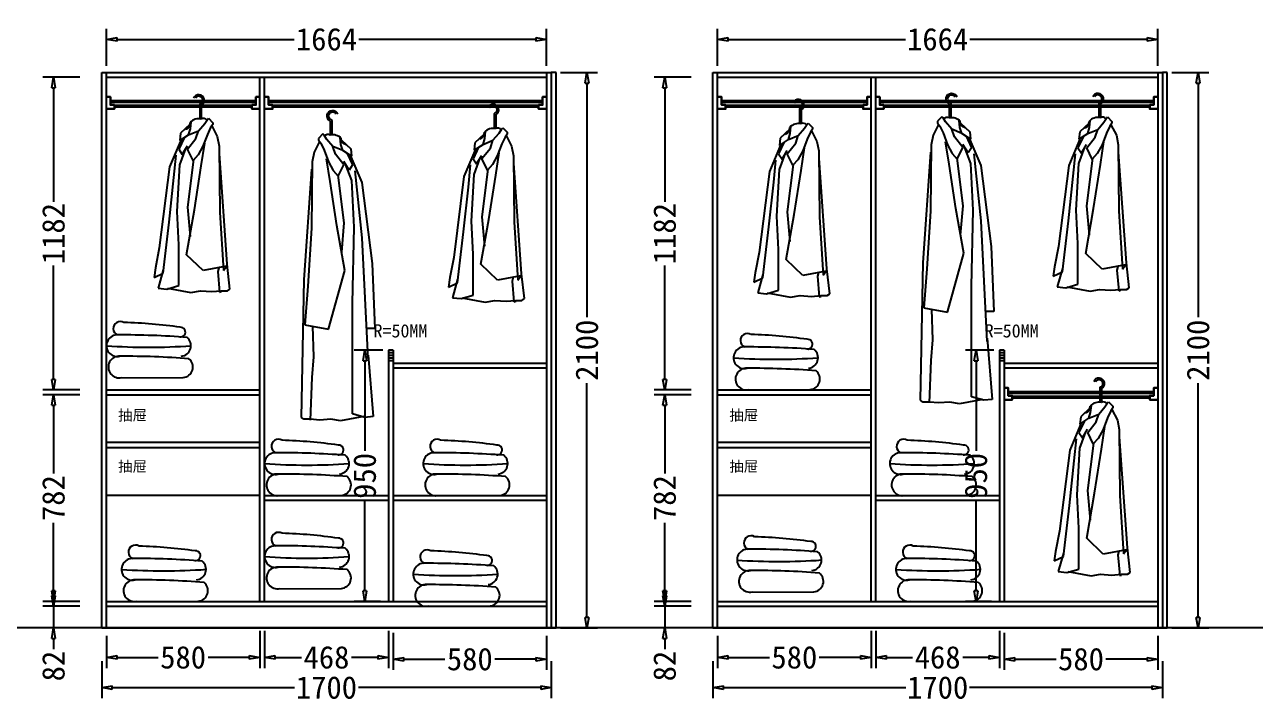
# Model space of a CAD drawing. Header units: millimetres. Extents: x 304407 to 361076, y -1262425 to -1203358.
# Drawn here: x 313768 to 318422, y -1212568 to -1210005 of the extents above; entities that cross this region are included whole.
import ezdxf

# ---------------------------------------------------------------- set-up
doc = ezdxf.new("R2010")
doc.units = ezdxf.units.MM
doc.header["$LTSCALE"] = 20
doc.layers.get('Defpoints').update_dxf_attribs({"color": 250})
for name, color, linetype in [('8', 8, 'Continuous'), ('LAYER10', 11, 'Continuous'), ('LAYER8', 11, 'Continuous'), ('图层3', 4, 'Continuous'), ('墙体', 40, 'Continuous')]:
    doc.layers.add(name, color=color, linetype=linetype)
doc.styles.get("Standard").update_dxf_attribs({"font": 'SimSun.ttf', "height": 85})
doc.styles.add('text', font='SimSun.ttf', dxfattribs={"height": 85})
doc.dimstyles.new('周文晶', dxfattribs={"dimtxt": 70, "dimasz": 40, "dimexe": 40, "dimexo": 30, "dimgap": 10, "dimtad": 0, "dimdec": 0, "dimtxsty": 'Standard', "dimblk": 'CLOSEDBLANK', "dimcen": 200, "dimclrd": 256, "dimclre": 256, "dimadec": 0, "dimazin": 0, "dimtfac": 1, "dimtdec": 0, "dimtmove": 0, "dimatfit": 3, "dimldrblk": 'CLOSEDBLANK', "dimfxl": 100, "dimfxlon": 1, "dimarcsym": 0})

# ---------------------------------------------------------------- blocks, each defined once
blk = doc.blocks.new('_ClosedBlank')
at = {"color": 0, "linetype": 'ByBlock', "lineweight": -2}
for p, q in [((-1, 0.17), (0, 0)), ((-1, 0.17), (-1, -0.17)), ((0, 0), (-1, -0.17))]:
    blk.add_line(p, q, dxfattribs=at)
blk = doc.blocks.new('*D212')
at = {"lineweight": -2, "transparency": 16777216}
for p, q in [((316968.9, -1212298), (316968.9, -1212438)), ((316388.9, -1212316.5), (316388.9, -1212438)), ((316428.9, -1212398), (316584.9, -1212398)), ((316928.9, -1212398), (316773, -1212398))]:
    blk.add_line(p, q, dxfattribs=at)
at = {"layer": 'Defpoints', "color": 0, "transparency": 16777216}
for p in [(316968.9, -1212186.5), (316388.9, -1212286.5), (316968.9, -1212398)]:
    blk.add_point(p, dxfattribs=at)
at = {"lineweight": -2, "transparency": 16777216, "xscale": 40, "yscale": 40, "zscale": 40, "rotation": 180}
blk.add_blockref('_ClosedBlank', (316388.9, -1212398), dxfattribs=at)
at = {"lineweight": -2, "transparency": 16777216, "xscale": 40, "yscale": 40, "zscale": 40}
blk.add_blockref('_ClosedBlank', (316968.9, -1212398), dxfattribs=at)
at = {"color": 0, "transparency": 16777216, "insert": (316678.9, -1212398), "char_height": 85, "attachment_point": 5}
blk.add_mtext('580', dxfattribs=at)
blk = doc.blocks.new('*D213')
at = {"lineweight": -2, "transparency": 16777216}
for p, q in [((316986.9, -1212298), (316986.9, -1212438)), ((317454.9, -1212298), (317454.9, -1212438)), ((317026.9, -1212398), (317125.9, -1212398)), ((317414.9, -1212398), (317315.9, -1212398))]:
    blk.add_line(p, q, dxfattribs=at)
at = {"layer": 'Defpoints', "color": 0, "transparency": 16777216}
for p in [(316986.9, -1210204.5), (317454.9, -1212186.5), (317454.9, -1212398)]:
    blk.add_point(p, dxfattribs=at)
at = {"lineweight": -2, "transparency": 16777216, "xscale": 40, "yscale": 40, "zscale": 40, "rotation": 180}
blk.add_blockref('_ClosedBlank', (316986.9, -1212398), dxfattribs=at)
at = {"lineweight": -2, "transparency": 16777216, "xscale": 40, "yscale": 40, "zscale": 40}
blk.add_blockref('_ClosedBlank', (317454.9, -1212398), dxfattribs=at)
at = {"color": 0, "transparency": 16777216, "insert": (317220.9, -1212398), "char_height": 85, "attachment_point": 5}
blk.add_mtext('468', dxfattribs=at)
blk = doc.blocks.new('*D214')
at = {"lineweight": -2, "transparency": 16777216}
for p, q in [((316388.9, -1210161.1), (316388.9, -1210021.1)), ((318052.9, -1210161.1), (318052.9, -1210021.1)), ((316428.9, -1210061.1), (317099, -1210061.1)), ((318012.9, -1210061.1), (317342.9, -1210061.1))]:
    blk.add_line(p, q, dxfattribs=at)
at = {"layer": 'Defpoints', "color": 0, "transparency": 16777216}
for p in [(318052.9, -1210061.1), (316388.9, -1210204.5), (318052.9, -1210204.5)]:
    blk.add_point(p, dxfattribs=at)
at = {"lineweight": -2, "transparency": 16777216, "xscale": 40, "yscale": 40, "zscale": 40, "rotation": 180}
blk.add_blockref('_ClosedBlank', (316388.9, -1210061.1), dxfattribs=at)
at = {"lineweight": -2, "transparency": 16777216, "xscale": 40, "yscale": 40, "zscale": 40}
blk.add_blockref('_ClosedBlank', (318052.9, -1210061.1), dxfattribs=at)
at = {"color": 0, "transparency": 16777216, "insert": (317220.9, -1210061.1), "char_height": 85, "attachment_point": 5}
blk.add_mtext('1664', dxfattribs=at)
blk = doc.blocks.new('*D215')
at = {"lineweight": -2, "transparency": 16777216}
for p, q in [((316370.9, -1212412.1), (316370.9, -1212552.1)), ((318070.9, -1212412.1), (318070.9, -1212552.1)), ((316410.9, -1212512.1), (317100, -1212512.1)), ((318030.9, -1212512.1), (317341.9, -1212512.1))]:
    blk.add_line(p, q, dxfattribs=at)
at = {"layer": 'Defpoints', "color": 0, "transparency": 16777216}
for p in [(316370.9, -1212286.5), (318070.9, -1212286.5), (318070.9, -1212512.1)]:
    blk.add_point(p, dxfattribs=at)
at = {"lineweight": -2, "transparency": 16777216, "xscale": 40, "yscale": 40, "zscale": 40, "rotation": 180}
blk.add_blockref('_ClosedBlank', (316370.9, -1212512.1), dxfattribs=at)
at = {"lineweight": -2, "transparency": 16777216, "xscale": 40, "yscale": 40, "zscale": 40}
blk.add_blockref('_ClosedBlank', (318070.9, -1212512.1), dxfattribs=at)
at = {"color": 0, "transparency": 16777216, "insert": (317220.9, -1212512.1), "char_height": 85, "attachment_point": 5}
blk.add_mtext('1700', dxfattribs=at)
blk = doc.blocks.new('*D216')
at = {"lineweight": -2, "transparency": 16777216}
for p, q in [((316188.7, -1212164.5), (316188.7, -1212124.5)), ((316288.7, -1212204.5), (316148.7, -1212204.5)), ((316188.7, -1212204.5), (316188.7, -1212286.5)), ((316288.7, -1212286.5), (316148.7, -1212286.5)), ((316188.7, -1212326.5), (316188.7, -1212366.5))]:
    blk.add_line(p, q, dxfattribs=at)
at = {"layer": 'Defpoints', "color": 0, "transparency": 16777216}
for p in [(316188.7, -1212204.5), (316388.9, -1212204.5), (316370.9, -1212286.5)]:
    blk.add_point(p, dxfattribs=at)
at = {"lineweight": -2, "transparency": 16777216, "xscale": 40, "yscale": 40, "zscale": 40}
for p, rotation in [((316188.7, -1212204.5), 270), ((316188.7, -1212286.5), 90)]:
    blk.add_blockref('_ClosedBlank', p, dxfattribs=dict(at, rotation=rotation))
at = {"color": 0, "transparency": 16777216, "insert": (316188.7, -1212430.5), "char_height": 85, "attachment_point": 5, "rotation": 90}
blk.add_mtext('82', dxfattribs=at)
blk = doc.blocks.new('*D217')
at = {"lineweight": -2, "transparency": 16777216}
for p, q in [((316288.7, -1211404.5), (316148.7, -1211404.5)), ((316188.7, -1211444.5), (316188.7, -1211702.4)), ((316188.7, -1212146.5), (316188.7, -1211888.6)), ((316288.7, -1212186.5), (316148.7, -1212186.5))]:
    blk.add_line(p, q, dxfattribs=at)
at = {"layer": 'Defpoints', "color": 0, "transparency": 16777216}
for p in [(316188.7, -1211404.5), (316388.9, -1211404.5), (316388.9, -1212186.5)]:
    blk.add_point(p, dxfattribs=at)
at = {"lineweight": -2, "transparency": 16777216, "xscale": 40, "yscale": 40, "zscale": 40}
for p, rotation in [((316188.7, -1211404.5), 90), ((316188.7, -1212186.5), 270)]:
    blk.add_blockref('_ClosedBlank', p, dxfattribs=dict(at, rotation=rotation))
at = {"color": 0, "transparency": 16777216, "insert": (316188.7, -1211795.5), "char_height": 85, "attachment_point": 5, "rotation": 90}
blk.add_mtext('782', dxfattribs=at)
blk = doc.blocks.new('*D218')
at = {"lineweight": -2, "transparency": 16777216}
for p, q in [((316288.7, -1210204.5), (316148.7, -1210204.5)), ((316188.7, -1210244.5), (316188.7, -1210675.2)), ((316188.7, -1211346.5), (316188.7, -1210915.7)), ((316288.7, -1211386.5), (316148.7, -1211386.5))]:
    blk.add_line(p, q, dxfattribs=at)
at = {"layer": 'Defpoints', "color": 0, "transparency": 16777216}
for p in [(316188.7, -1210204.5), (316388.9, -1210204.5), (316388.9, -1211386.5)]:
    blk.add_point(p, dxfattribs=at)
at = {"lineweight": -2, "transparency": 16777216, "xscale": 40, "yscale": 40, "zscale": 40}
for p, rotation in [((316188.7, -1210204.5), 90), ((316188.7, -1211386.5), 270)]:
    blk.add_blockref('_ClosedBlank', p, dxfattribs=dict(at, rotation=rotation))
at = {"color": 0, "transparency": 16777216, "insert": (316188.7, -1210795.5), "char_height": 85, "attachment_point": 5, "rotation": 90}
blk.add_mtext('1182', dxfattribs=at)
blk = doc.blocks.new('*D219')
at = {"lineweight": -2, "transparency": 16777216}
for p, q in [((318105.8, -1210186.5), (318245.8, -1210186.5)), ((318205.8, -1210226.5), (318205.8, -1211111.7)), ((318205.8, -1212246.5), (318205.8, -1211361.2)), ((318105.8, -1212286.5), (318245.8, -1212286.5))]:
    blk.add_line(p, q, dxfattribs=at)
at = {"layer": 'Defpoints', "color": 0, "transparency": 16777216}
for p in [(318070.9, -1210186.5), (318205.8, -1210186.5), (318070.9, -1212286.5)]:
    blk.add_point(p, dxfattribs=at)
at = {"lineweight": -2, "transparency": 16777216, "xscale": 40, "yscale": 40, "zscale": 40}
for p, rotation in [((318205.8, -1210186.5), 90), ((318205.8, -1212286.5), 270)]:
    blk.add_blockref('_ClosedBlank', p, dxfattribs=dict(at, rotation=rotation))
at = {"color": 0, "transparency": 16777216, "insert": (318205.8, -1211236.5), "char_height": 85, "attachment_point": 5, "rotation": 90}
blk.add_mtext('2100', dxfattribs=at)
blk = doc.blocks.new('*D220')
at = {"lineweight": -2, "transparency": 16777216}
for p, q in [((317433.9, -1211236.5), (317325.9, -1211236.5)), ((317365.9, -1211276.5), (317365.9, -1211616.5)), ((317365.9, -1212146.5), (317365.9, -1211806.5)), ((317424.9, -1212186.5), (317325.9, -1212186.5))]:
    blk.add_line(p, q, dxfattribs=at)
at = {"layer": 'Defpoints', "color": 0, "transparency": 16777216}
for p in [(317463.9, -1211236.5), (317365.9, -1212186.5), (317454.9, -1212186.5)]:
    blk.add_point(p, dxfattribs=at)
at = {"lineweight": -2, "transparency": 16777216, "xscale": 40, "yscale": 40, "zscale": 40}
for p, rotation in [((317365.9, -1211236.5), 90), ((317365.9, -1212186.5), 270)]:
    blk.add_blockref('_ClosedBlank', p, dxfattribs=dict(at, rotation=rotation))
at = {"color": 0, "transparency": 16777216, "insert": (317365.9, -1211711.5), "char_height": 85, "attachment_point": 5, "rotation": 90}
blk.add_mtext('950', dxfattribs=at)
blk = doc.blocks.new('*D221')
at = {"lineweight": -2, "transparency": 16777216}
for p, q in [((317472.9, -1212304.7), (317472.9, -1212444.7)), ((318052.9, -1212316.5), (318052.9, -1212444.7)), ((317512.9, -1212404.7), (317668.9, -1212404.7)), ((318012.9, -1212404.7), (317857, -1212404.7))]:
    blk.add_line(p, q, dxfattribs=at)
at = {"layer": 'Defpoints', "color": 0, "transparency": 16777216}
for p in [(317472.9, -1212186.5), (318052.9, -1212286.5), (318052.9, -1212404.7)]:
    blk.add_point(p, dxfattribs=at)
at = {"lineweight": -2, "transparency": 16777216, "xscale": 40, "yscale": 40, "zscale": 40, "rotation": 180}
blk.add_blockref('_ClosedBlank', (317472.9, -1212404.7), dxfattribs=at)
at = {"lineweight": -2, "transparency": 16777216, "xscale": 40, "yscale": 40, "zscale": 40}
blk.add_blockref('_ClosedBlank', (318052.9, -1212404.7), dxfattribs=at)
at = {"color": 0, "transparency": 16777216, "insert": (317762.9, -1212404.7), "char_height": 85, "attachment_point": 5}
blk.add_mtext('580', dxfattribs=at)
blk = doc.blocks.new('*D243')
at = {"lineweight": -2, "transparency": 16777216}
for p, q in [((314657.7, -1212298), (314657.7, -1212438)), ((314077.7, -1212316.5), (314077.7, -1212438)), ((314117.7, -1212398), (314273.7, -1212398)), ((314617.7, -1212398), (314461.8, -1212398))]:
    blk.add_line(p, q, dxfattribs=at)
at = {"layer": 'Defpoints', "color": 0, "transparency": 16777216}
for p in [(314657.7, -1212186.5), (314077.7, -1212286.5), (314657.7, -1212398)]:
    blk.add_point(p, dxfattribs=at)
at = {"lineweight": -2, "transparency": 16777216, "xscale": 40, "yscale": 40, "zscale": 40, "rotation": 180}
blk.add_blockref('_ClosedBlank', (314077.7, -1212398), dxfattribs=at)
at = {"lineweight": -2, "transparency": 16777216, "xscale": 40, "yscale": 40, "zscale": 40}
blk.add_blockref('_ClosedBlank', (314657.7, -1212398), dxfattribs=at)
at = {"color": 0, "transparency": 16777216, "insert": (314367.7, -1212398), "char_height": 85, "attachment_point": 5}
blk.add_mtext('580', dxfattribs=at)
blk = doc.blocks.new('*D244')
at = {"lineweight": -2, "transparency": 16777216}
for p, q in [((314675.7, -1212298), (314675.7, -1212438)), ((315143.7, -1212298), (315143.7, -1212438)), ((314715.7, -1212398), (314814.7, -1212398)), ((315103.7, -1212398), (315004.7, -1212398))]:
    blk.add_line(p, q, dxfattribs=at)
at = {"layer": 'Defpoints', "color": 0, "transparency": 16777216}
for p in [(314675.7, -1210204.5), (315143.7, -1212186.5), (315143.7, -1212398)]:
    blk.add_point(p, dxfattribs=at)
at = {"lineweight": -2, "transparency": 16777216, "xscale": 40, "yscale": 40, "zscale": 40, "rotation": 180}
blk.add_blockref('_ClosedBlank', (314675.7, -1212398), dxfattribs=at)
at = {"lineweight": -2, "transparency": 16777216, "xscale": 40, "yscale": 40, "zscale": 40}
blk.add_blockref('_ClosedBlank', (315143.7, -1212398), dxfattribs=at)
at = {"color": 0, "transparency": 16777216, "insert": (314909.7, -1212398), "char_height": 85, "attachment_point": 5}
blk.add_mtext('468', dxfattribs=at)
blk = doc.blocks.new('*D245')
at = {"lineweight": -2, "transparency": 16777216}
for p, q in [((314077.7, -1210161.1), (314077.7, -1210021.1)), ((315741.7, -1210161.1), (315741.7, -1210021.1)), ((314117.7, -1210061.1), (314787.8, -1210061.1)), ((315701.7, -1210061.1), (315031.6, -1210061.1))]:
    blk.add_line(p, q, dxfattribs=at)
at = {"layer": 'Defpoints', "color": 0, "transparency": 16777216}
for p in [(315741.7, -1210061.1), (314077.7, -1210204.5), (315741.7, -1210204.5)]:
    blk.add_point(p, dxfattribs=at)
at = {"lineweight": -2, "transparency": 16777216, "xscale": 40, "yscale": 40, "zscale": 40, "rotation": 180}
blk.add_blockref('_ClosedBlank', (314077.7, -1210061.1), dxfattribs=at)
at = {"lineweight": -2, "transparency": 16777216, "xscale": 40, "yscale": 40, "zscale": 40}
blk.add_blockref('_ClosedBlank', (315741.7, -1210061.1), dxfattribs=at)
at = {"color": 0, "transparency": 16777216, "insert": (314909.7, -1210061.1), "char_height": 85, "attachment_point": 5}
blk.add_mtext('1664', dxfattribs=at)
blk = doc.blocks.new('*D246')
at = {"lineweight": -2, "transparency": 16777216}
for p, q in [((314059.7, -1212412.1), (314059.7, -1212552.1)), ((315759.7, -1212412.1), (315759.7, -1212552.1)), ((314099.7, -1212512.1), (314788.7, -1212512.1)), ((315719.7, -1212512.1), (315030.7, -1212512.1))]:
    blk.add_line(p, q, dxfattribs=at)
at = {"layer": 'Defpoints', "color": 0, "transparency": 16777216}
for p in [(314059.7, -1212286.5), (315759.7, -1212286.5), (315759.7, -1212512.1)]:
    blk.add_point(p, dxfattribs=at)
at = {"lineweight": -2, "transparency": 16777216, "xscale": 40, "yscale": 40, "zscale": 40, "rotation": 180}
blk.add_blockref('_ClosedBlank', (314059.7, -1212512.1), dxfattribs=at)
at = {"lineweight": -2, "transparency": 16777216, "xscale": 40, "yscale": 40, "zscale": 40}
blk.add_blockref('_ClosedBlank', (315759.7, -1212512.1), dxfattribs=at)
at = {"color": 0, "transparency": 16777216, "insert": (314909.7, -1212512.1), "char_height": 85, "attachment_point": 5}
blk.add_mtext('1700', dxfattribs=at)
blk = doc.blocks.new('*D247')
at = {"lineweight": -2, "transparency": 16777216}
for p, q in [((313877.5, -1212164.5), (313877.5, -1212124.5)), ((313977.5, -1212204.5), (313837.5, -1212204.5)), ((313877.5, -1212204.5), (313877.5, -1212286.5)), ((313977.5, -1212286.5), (313837.5, -1212286.5)), ((313877.5, -1212326.5), (313877.5, -1212366.5))]:
    blk.add_line(p, q, dxfattribs=at)
at = {"layer": 'Defpoints', "color": 0, "transparency": 16777216}
for p in [(313877.5, -1212204.5), (314077.7, -1212204.5), (314059.7, -1212286.5)]:
    blk.add_point(p, dxfattribs=at)
at = {"lineweight": -2, "transparency": 16777216, "xscale": 40, "yscale": 40, "zscale": 40}
for p, rotation in [((313877.5, -1212204.5), 270), ((313877.5, -1212286.5), 90)]:
    blk.add_blockref('_ClosedBlank', p, dxfattribs=dict(at, rotation=rotation))
at = {"color": 0, "transparency": 16777216, "insert": (313877.5, -1212430.5), "char_height": 85, "attachment_point": 5, "rotation": 90}
blk.add_mtext('82', dxfattribs=at)
blk = doc.blocks.new('*D248')
at = {"lineweight": -2, "transparency": 16777216}
for p, q in [((313977.5, -1211404.5), (313837.5, -1211404.5)), ((313877.5, -1211444.5), (313877.5, -1211702.4)), ((313877.5, -1212146.5), (313877.5, -1211888.6)), ((313977.5, -1212186.5), (313837.5, -1212186.5))]:
    blk.add_line(p, q, dxfattribs=at)
at = {"layer": 'Defpoints', "color": 0, "transparency": 16777216}
for p in [(313877.5, -1211404.5), (314077.7, -1211404.5), (314077.7, -1212186.5)]:
    blk.add_point(p, dxfattribs=at)
at = {"lineweight": -2, "transparency": 16777216, "xscale": 40, "yscale": 40, "zscale": 40}
for p, rotation in [((313877.5, -1211404.5), 90), ((313877.5, -1212186.5), 270)]:
    blk.add_blockref('_ClosedBlank', p, dxfattribs=dict(at, rotation=rotation))
at = {"color": 0, "transparency": 16777216, "insert": (313877.5, -1211795.5), "char_height": 85, "attachment_point": 5, "rotation": 90}
blk.add_mtext('782', dxfattribs=at)
blk = doc.blocks.new('*D249')
at = {"lineweight": -2, "transparency": 16777216}
for p, q in [((313977.5, -1210204.5), (313837.5, -1210204.5)), ((313877.5, -1210244.5), (313877.5, -1210675.2)), ((313877.5, -1211346.5), (313877.5, -1210915.7)), ((313977.5, -1211386.5), (313837.5, -1211386.5))]:
    blk.add_line(p, q, dxfattribs=at)
at = {"layer": 'Defpoints', "color": 0, "transparency": 16777216}
for p in [(313877.5, -1210204.5), (314077.7, -1210204.5), (314077.7, -1211386.5)]:
    blk.add_point(p, dxfattribs=at)
at = {"lineweight": -2, "transparency": 16777216, "xscale": 40, "yscale": 40, "zscale": 40}
for p, rotation in [((313877.5, -1210204.5), 90), ((313877.5, -1211386.5), 270)]:
    blk.add_blockref('_ClosedBlank', p, dxfattribs=dict(at, rotation=rotation))
at = {"color": 0, "transparency": 16777216, "insert": (313877.5, -1210795.5), "char_height": 85, "attachment_point": 5, "rotation": 90}
blk.add_mtext('1182', dxfattribs=at)
blk = doc.blocks.new('*D250')
at = {"lineweight": -2, "transparency": 16777216}
for p, q in [((315794.6, -1210186.5), (315934.6, -1210186.5)), ((315894.6, -1210226.5), (315894.6, -1211111.7)), ((315894.6, -1212246.5), (315894.6, -1211361.2)), ((315794.6, -1212286.5), (315934.6, -1212286.5))]:
    blk.add_line(p, q, dxfattribs=at)
at = {"layer": 'Defpoints', "color": 0, "transparency": 16777216}
for p in [(315759.7, -1210186.5), (315894.6, -1210186.5), (315759.7, -1212286.5)]:
    blk.add_point(p, dxfattribs=at)
at = {"lineweight": -2, "transparency": 16777216, "xscale": 40, "yscale": 40, "zscale": 40}
for p, rotation in [((315894.6, -1210186.5), 90), ((315894.6, -1212286.5), 270)]:
    blk.add_blockref('_ClosedBlank', p, dxfattribs=dict(at, rotation=rotation))
at = {"color": 0, "transparency": 16777216, "insert": (315894.6, -1211236.5), "char_height": 85, "attachment_point": 5, "rotation": 90}
blk.add_mtext('2100', dxfattribs=at)
blk = doc.blocks.new('*D251')
at = {"lineweight": -2, "transparency": 16777216}
for p, q in [((315122.7, -1211236.5), (315014.7, -1211236.5)), ((315054.7, -1211276.5), (315054.7, -1211616.5)), ((315054.7, -1212146.5), (315054.7, -1211806.5)), ((315113.7, -1212186.5), (315014.7, -1212186.5))]:
    blk.add_line(p, q, dxfattribs=at)
at = {"layer": 'Defpoints', "color": 0, "transparency": 16777216}
for p in [(315152.7, -1211236.5), (315054.7, -1212186.5), (315143.7, -1212186.5)]:
    blk.add_point(p, dxfattribs=at)
at = {"lineweight": -2, "transparency": 16777216, "xscale": 40, "yscale": 40, "zscale": 40}
for p, rotation in [((315054.7, -1211236.5), 90), ((315054.7, -1212186.5), 270)]:
    blk.add_blockref('_ClosedBlank', p, dxfattribs=dict(at, rotation=rotation))
at = {"color": 0, "transparency": 16777216, "insert": (315054.7, -1211711.5), "char_height": 85, "attachment_point": 5, "rotation": 90}
blk.add_mtext('950', dxfattribs=at)
blk = doc.blocks.new('*D252')
at = {"lineweight": -2, "transparency": 16777216}
for p, q in [((315161.7, -1212304.7), (315161.7, -1212444.7)), ((315741.7, -1212316.5), (315741.7, -1212444.7)), ((315201.7, -1212404.7), (315357.7, -1212404.7)), ((315701.7, -1212404.7), (315545.8, -1212404.7))]:
    blk.add_line(p, q, dxfattribs=at)
at = {"layer": 'Defpoints', "color": 0, "transparency": 16777216}
for p in [(315161.7, -1212186.5), (315741.7, -1212286.5), (315741.7, -1212404.7)]:
    blk.add_point(p, dxfattribs=at)
at = {"lineweight": -2, "transparency": 16777216, "xscale": 40, "yscale": 40, "zscale": 40, "rotation": 180}
blk.add_blockref('_ClosedBlank', (315161.7, -1212404.7), dxfattribs=at)
at = {"lineweight": -2, "transparency": 16777216, "xscale": 40, "yscale": 40, "zscale": 40}
blk.add_blockref('_ClosedBlank', (315741.7, -1212404.7), dxfattribs=at)
at = {"color": 0, "transparency": 16777216, "insert": (315451.7, -1212404.7), "char_height": 85, "attachment_point": 5}
blk.add_mtext('580', dxfattribs=at)
blk = doc.blocks.new('A$C1C5764E0')
at = {"layer": '8'}
for p, q in [((172.3, 708.4), (172.3, 657.4)), ((178.3, 708.4), (178.3, 657.4)), ((191.5, 639.3), (201.2, 654.6)), ((201.2, 654.6), (205.3, 658.7)), ((205.3, 658.7), (222, 642.1)), ((135.3, 635.3), (99.9, 601.9)), ((130.4, 596.4), (137.4, 618.5)), ((130.4, 596.4), (167.9, 611.6)), ((137.4, 618.5), (140.1, 644.9)), ((158.2, 582.5), (167.9, 611.6)), ((167.9, 611.6), (191.5, 639.3)), ((213.6, 624.1), (201.2, 597.8)), ((222, 635.2), (213.6, 624.1)), ((217.8, 629.6), (238.6, 589.4)), ((222, 642.1), (222, 635.2)), ((103, 580.9), (58.4, 475.1)), ((113.7, 585.2), (93.2, 541.7)), ((99.9, 601.9), (97.1, 574.2)), ((97.1, 574.2), (130.4, 596.4)), ((126.3, 542.3), (158.2, 582.5)), ((178.3, 479.5), (191.3, 564.6)), ((201.2, 597.8), (184.5, 553.4)), ((238.6, 589.4), (245.5, 553.4)), ((75, 435), (83.4, 518.8)), ((93.2, 541.7), (106.3, 522.1)), ((96.5, 482.8), (119.4, 544.9)), ((106.3, 522.1), (125.9, 554.7)), ((147.1, 499.3), (126.3, 542.3)), ((166.5, 520.1), (147.1, 499.3)), ((184.5, 553.4), (166.5, 520.1)), ((245.5, 553.4), (248.3, 302.5)), ((276.4, 106.8), (247, 525.3)), ((58.4, 475.1), (19.5, 168.8)), ((86.6, 306.3), (96.5, 482.8)), ((148.8, 502.4), (125.9, 322.6)), ((152.1, 312.8), (178.3, 479.5)), ((57, 265.8), (75, 435)), ((93.2, 180.9), (86.6, 306.3)), ((122.6, 142.8), (152.1, 312.8)), ((125.9, 322.6), (135.7, 211.4)), ((248.3, 302.5), (262.2, 83.5)), ((34.3, 73.1), (57, 265.8)), ((19.5, 168.8), (4.8, 92.7)), ((93.2, 26.2), (93.2, 180.9)), ((184.8, 82.8), (122.6, 142.8)), ((273.1, 99.1), (184.8, 82.8)), ((244.2, 93.8), (240.9, 79.6)), ((262.2, 83.5), (273.1, 99.1)), ((286.7, 13.1), (276.4, 106.8)), ((4.8, 92.7), (0, 56.7)), ((0, 56.7), (34.3, 73.1)), ((34.3, 86.2), (14.7, 16.3)), ((240.9, 79.6), (247.4, 1.1)), ((14.7, 16.3), (47.4, 13.1)), ((47.4, 13.1), (93.2, 26.2)), ((50.7, 16.3), (139, 0)), ((139, 0), (175, 6.5)), ((175, 6.5), (217.5, 3.3)), ((217.5, 3.3), (253.5, 6.5)), ((247.4, 1.1), (254, 3.3)), ((253.5, 6.5), (276.9, 6.5)), ((276.9, 6.5), (286.7, 13.1))]:
    blk.add_line(p, q, dxfattribs=at)
for centre, radius, start, end in [((168.9, 727.1), 20.9, 296.6338, 159.5285), ((168.9, 727.1), 14.9, 296.6338, 150.6175), ((175.9, 709.9), 3.91, 94.6712, 201.9626), ((168.9, 613.1), 43.9, 77.6993, 138.5966), ((186.2, 639.8), 18, 42.48, 116.3392), ((110.9, 641.2), 25.1, 286.2636, 2.0248)]:
    blk.add_arc(centre, radius, start, end, dxfattribs=at)
blk = doc.blocks.new('A$C4F477F88')
at = {"layer": 'LAYER10'}
blk.add_blockref('A$C1C5764E0', (0, 0), dxfattribs=at)
blk = doc.blocks.new('A$C5E603B19')
at = {"layer": 'LAYER8'}
blk.add_blockref('A$C4F477F88', (0, 0), dxfattribs=at)
blk = doc.blocks.new('A$C1B0A679D')
at = {"layer": '图层3'}
blk.add_blockref('A$C5E603B19', (0, 0), dxfattribs=at)
blk = doc.blocks.new('A$C52EB379C')
at = {"layer": '8'}
for p, q in [((163.3, 1134.6), (163.3, 1083.5)), ((169.3, 1134.6), (169.3, 1083.5)), ((128.4, 1044.7), (131.2, 1071)), ((182.5, 1065.5), (192.3, 1080.7)), ((192.3, 1080.7), (196.4, 1084.9)), ((196.4, 1084.9), (213.1, 1068.3)), ((91, 1028.1), (88.2, 1000.3)), ((126.4, 1061.5), (91, 1028.1)), ((121.5, 1022.5), (128.4, 1044.7)), ((121.5, 1022.5), (159, 1037.8)), ((149.3, 1008.7), (159, 1037.8)), ((159, 1037.8), (182.5, 1065.5)), ((192.3, 1023.9), (175.6, 979.5)), ((204.7, 1050.2), (192.3, 1023.9)), ((213.1, 1061.3), (204.7, 1050.2)), ((208.9, 1055.8), (229.7, 1015.6)), ((213.1, 1068.3), (213.1, 1061.3)), ((94.1, 1007.1), (49.5, 901.3)), ((104.8, 1011.4), (84.3, 967.8)), ((88.2, 1000.3), (121.5, 1022.5)), ((97.4, 948.2), (117, 980.9)), ((117.4, 968.5), (149.3, 1008.7)), ((175.6, 979.5), (157.6, 946.3)), ((169.3, 905.7), (182.4, 990.7)), ((229.7, 1015.6), (236.6, 979.5)), ((236.6, 979.5), (239.4, 728.7)), ((66.1, 861.1), (74.5, 944.9)), ((84.3, 967.8), (97.4, 948.2)), ((87.6, 909), (110.5, 971.1)), ((138.2, 925.5), (117.4, 968.5)), ((157.6, 946.3), (138.2, 925.5)), ((267.5, 533), (238.1, 951.5)), ((49.5, 901.3), (10.6, 595)), ((77.7, 732.4), (87.6, 909)), ((139.9, 928.6), (117, 748.8)), ((143.2, 738.9), (169.3, 905.7)), ((48.1, 692), (66.1, 861.1)), ((117, 748.8), (126.8, 637.6)), ((84.3, 444.7), (77.7, 732.4)), ((113.7, 568.9), (143.2, 738.9)), ((239.4, 728.7), (253.3, 509.7)), ((25.4, 235.4), (48.1, 692)), ((10.6, 595), (0, 349)), ((175.9, 346.6), (113.7, 568.9)), ((277.8, 13.1), (267.5, 533)), ((253.3, 509.7), (264.2, 362.9)), ((84.3, 26.2), (84.3, 444.7)), ((0, 349), (31, 349)), ((264.2, 362.9), (175.9, 346.6)), ((235.3, 357.6), (232, 242)), ((25.4, 248.5), (5.8, 16.3)), ((232, 242), (238.5, 163.5)), ((238.5, 163.5), (245.1, 3.3)), ((5.8, 16.3), (38.5, 13.1)), ((38.5, 13.1), (84.3, 26.2)), ((41.7, 16.3), (130.1, 0)), ((130.1, 0), (166.1, 6.5)), ((166.1, 6.5), (208.6, 3.3)), ((208.6, 3.3), (244.6, 6.5)), ((244.6, 6.5), (268, 6.5)), ((268, 6.5), (277.8, 13.1))]:
    blk.add_line(p, q, dxfattribs=at)
for centre, radius, start, end in [((160, 1153.2), 20.9, 296.6338, 159.5285), ((160, 1153.2), 14.9, 296.6338, 150.6175), ((167, 1136), 3.91, 94.6712, 201.9626), ((160, 1039.2), 43.9, 77.6993, 138.5966), ((177.3, 1066), 18, 42.48, 116.3392), ((102, 1067.4), 25.1, 286.2636, 2.0248)]:
    blk.add_arc(centre, radius, start, end, dxfattribs=at)
blk = doc.blocks.new('A$C05785CA5')
at = {"layer": 'LAYER10'}
blk.add_blockref('A$C52EB379C', (0, 0), dxfattribs=at)
blk = doc.blocks.new('A$C100967EE')
at = {"layer": 'LAYER10'}
blk.add_blockref('A$C05785CA5', (0, 0), dxfattribs=at)
blk = doc.blocks.new('A$C65D30603')
at = {"layer": 'LAYER8'}
blk.add_blockref('A$C100967EE', (0, 0), dxfattribs=at)
blk = doc.blocks.new('A$C50CE712E')
at = {"layer": '图层3'}
blk.add_blockref('A$C65D30603', (0, 0), dxfattribs=at)
blk = doc.blocks.new('A$C11F00F61')
at = {"color": 8}
blk.add_line((48.2, 0), (290.3, 1.2), dxfattribs=at)
at = {"layer": '墙体', "color": 8}
for centre, radius, start, end in [((52.6, 186.6), 26.7, 59.8021, 244.0801), ((9.8, -1698.7), 1909.1, 81.8981, 88.3112), ((280.3, 173), 18.4, 260.1551, 94.4157), ((41, 121.6), 41, 86.0834, 284.0988), ((53.8, -3125.6), 3288.1, 85.6244, 90.1755), ((279.7, 121.7), 40, 274.9406, 51.3165), ((159.2, 2329.1), 2213.2, 265.8756, 274.159), ((48.2, 41), 41, 86.0834, 284.0988), ((61, -3206.2), 3288.1, 85.6244, 90.1755), ((286.9, 41.1), 40, 274.9406, 51.3165)]:
    blk.add_arc(centre, radius, start, end, dxfattribs=at)

msp = doc.modelspace()

# ---------------------------------------------------------------- linework, layer by layer
for p, q in [((314059.7, -1212286.5), (314059.7, -1210186.5)), ((314059.7, -1210186.5), (315759.7, -1210186.5)), ((314077.7, -1212286.5), (314077.7, -1210186.5)), ((314077.7, -1210204.5), (315741.7, -1210204.5)), ((314657.7, -1212186.5), (314657.7, -1210204.5)), ((314675.7, -1212186.5), (314675.7, -1210204.5)), ((315741.7, -1210186.5), (315741.7, -1212286.5)), ((315759.7, -1210186.5), (315759.7, -1212286.5)), ((315777.7, -1210186.5), (315759.7, -1210186.5)), ((315777.7, -1212286.5), (315777.7, -1210186.5)), ((316370.9, -1212286.5), (316370.9, -1210186.5)), ((316370.9, -1210186.5), (318070.9, -1210186.5)), ((316388.9, -1212286.5), (316388.9, -1210186.5)), ((316388.9, -1210204.5), (318052.9, -1210204.5)), ((316968.9, -1212186.5), (316968.9, -1210204.5)), ((316986.9, -1212186.5), (316986.9, -1210204.5)), ((318052.9, -1210186.5), (318052.9, -1212286.5)), ((318070.9, -1210186.5), (318070.9, -1212286.5)), ((318088.9, -1210186.5), (318070.9, -1210186.5)), ((318088.9, -1212286.5), (318088.9, -1210186.5)), ((315143.7, -1211236.5), (315143.7, -1212186.5)), ((315161.7, -1211236.5), (315143.7, -1211236.5)), ((315161.7, -1211246.5), (315143.7, -1211246.5)), ((315161.7, -1211256.5), (315143.7, -1211256.5)), ((315161.7, -1211266.5), (315143.7, -1211266.5)), ((315161.7, -1211276.5), (315143.7, -1211276.5)), ((315161.7, -1211236.5), (315161.7, -1212186.5)), ((317454.9, -1211236.5), (317454.9, -1212186.5)), ((317472.9, -1211236.5), (317454.9, -1211236.5)), ((317472.9, -1211246.5), (317454.9, -1211246.5)), ((317472.9, -1211256.5), (317454.9, -1211256.5)), ((317472.9, -1211266.5), (317454.9, -1211266.5)), ((317472.9, -1211276.5), (317454.9, -1211276.5)), ((317472.9, -1211236.5), (317472.9, -1212186.5)), ((315741.7, -1211286.5), (315161.7, -1211286.5)), ((315741.7, -1211304.5), (315161.7, -1211304.5)), ((318052.9, -1211286.5), (317472.9, -1211286.5)), ((318052.9, -1211304.5), (317472.9, -1211304.5)), ((314077.7, -1211386.5), (314657.7, -1211386.5)), ((314077.7, -1211404.5), (314657.7, -1211404.5)), ((316388.9, -1211386.5), (316968.9, -1211386.5)), ((316388.9, -1211404.5), (316968.9, -1211404.5)), ((314077.7, -1211584.5), (314657.7, -1211584.5)), ((316388.9, -1211584.5), (316968.9, -1211584.5)), ((314077.7, -1211604.5), (314657.7, -1211604.5)), ((316388.9, -1211604.5), (316968.9, -1211604.5)), ((314077.7, -1211784.5), (314657.7, -1211784.5)), ((315143.7, -1211786.5), (314675.7, -1211786.5)), ((315741.7, -1211786.5), (315161.7, -1211786.5)), ((316388.9, -1211784.5), (316968.9, -1211784.5)), ((317454.9, -1211786.5), (316986.9, -1211786.5)), ((315143.7, -1211804.5), (314675.7, -1211804.5)), ((315741.7, -1211804.5), (315161.7, -1211804.5)), ((317454.9, -1211804.5), (316986.9, -1211804.5)), ((314077.7, -1212186.5), (315741.7, -1212186.5)), ((314077.7, -1212204.5), (315741.7, -1212204.5)), ((316388.9, -1212186.5), (318052.9, -1212186.5)), ((316388.9, -1212204.5), (318052.9, -1212204.5)), ((314059.7, -1212286.5), (315759.7, -1212286.5)), ((315759.7, -1212286.5), (315777.7, -1212286.5)), ((316370.9, -1212286.5), (318070.9, -1212286.5)), ((318070.9, -1212286.5), (318088.9, -1212286.5))]:
    msp.add_line(p, q)
at = {"color": 8}
msp.add_line((361075.9, -1212286.5), (304407.4, -1212286.5), dxfattribs=at)
msp.add_line((361075.9, -1212286.5), (304407.4, -1212286.5), dxfattribs=at)
at = {"lineweight": 30}
for points in [[(314077.7, -1210278.8), (314092.7, -1210278.8), (314092.7, -1210308.8), (314107.7, -1210308.8), (314107.7, -1210323.8), (314077.7, -1210323.8)], [(314642.7, -1210293.8), (314092.7, -1210293.8)], [(314642.7, -1210298.4), (314092.7, -1210298.4)], [(314657.7, -1210278.8), (314642.7, -1210278.8), (314642.7, -1210308.8), (314627.7, -1210308.8), (314627.7, -1210323.8), (314657.7, -1210323.8)], [(314675.7, -1210278.8), (314690.7, -1210278.8), (314690.7, -1210308.8), (314705.7, -1210308.8), (314705.7, -1210323.8), (314675.7, -1210323.8)], [(315726.7, -1210293.8), (314690.7, -1210293.8)], [(315726.7, -1210298.4), (314690.7, -1210298.4)], [(315741.7, -1210278.8), (315726.7, -1210278.8), (315726.7, -1210308.8), (315711.7, -1210308.8), (315711.7, -1210323.8), (315741.7, -1210323.8)], [(316388.9, -1210278.8), (316403.9, -1210278.8), (316403.9, -1210308.8), (316418.9, -1210308.8), (316418.9, -1210323.8), (316388.9, -1210323.8)], [(316953.9, -1210293.8), (316403.9, -1210293.8)], [(316953.9, -1210298.4), (316403.9, -1210298.4)], [(316968.9, -1210278.8), (316953.9, -1210278.8), (316953.9, -1210308.8), (316938.9, -1210308.8), (316938.9, -1210323.8), (316968.9, -1210323.8)], [(316986.9, -1210278.8), (317001.9, -1210278.8), (317001.9, -1210308.8), (317016.9, -1210308.8), (317016.9, -1210323.8), (316986.9, -1210323.8)], [(318037.9, -1210293.8), (317001.9, -1210293.8)], [(318037.9, -1210298.4), (317001.9, -1210298.4)], [(318052.9, -1210278.8), (318037.9, -1210278.8), (318037.9, -1210308.8), (318022.9, -1210308.8), (318022.9, -1210323.8), (318052.9, -1210323.8)], [(314627.7, -1210310.8), (314107.7, -1210310.8)], [(314627.7, -1210316.3), (314107.7, -1210316.3)], [(315711.7, -1210310.8), (314705.7, -1210310.8)], [(315711.7, -1210316.3), (314705.7, -1210316.3)], [(316938.9, -1210310.8), (316418.9, -1210310.8)], [(316938.9, -1210316.3), (316418.9, -1210316.3)], [(318022.9, -1210310.8), (317016.9, -1210310.8)], [(318022.9, -1210316.3), (317016.9, -1210316.3)], [(317472.9, -1211378.8), (317487.9, -1211378.8), (317487.9, -1211408.8), (317502.9, -1211408.8), (317502.9, -1211423.8), (317472.9, -1211423.8)], [(318037.9, -1211393.8), (317487.9, -1211393.8)], [(318037.9, -1211398.4), (317487.9, -1211398.4)], [(318022.9, -1211410.8), (317502.9, -1211410.8)], [(318022.9, -1211416.3), (317502.9, -1211416.3)], [(318052.9, -1211378.8), (318037.9, -1211378.8), (318037.9, -1211408.8), (318022.9, -1211408.8), (318022.9, -1211423.8), (318052.9, -1211423.8)]]:
    msp.add_lwpolyline(points, dxfattribs=at)

# ---------------------------------------------------------------- block references
for name, p in [('A$C1B0A679D', (314258.1, -1211018.2)), ('A$C1B0A679D', (316526, -1211036.1)), ('A$C1B0A679D', (317658.1, -1211013.2)), ('A$C1B0A679D', (315371.3, -1211054.4)), ('A$C11F00F61', (314077.7, -1211341)), ('A$C11F00F61', (316449, -1211386.5)), ('A$C1B0A679D', (317661.9, -1212089.8)), ('A$C11F00F61', (314675.7, -1211786.5)), ('A$C11F00F61', (315275.4, -1211786.5)), ('A$C11F00F61', (317039.6, -1211786.5)), ('A$C11F00F61', (314675.7, -1212138.3)), ('A$C11F00F61', (314134.8, -1212186.5)), ('A$C11F00F61', (316462.1, -1212151.2)), ('A$C11F00F61', (317062.8, -1212186.5)), ('A$C11F00F61', (315237.8, -1212204.5))]:
    msp.add_blockref(name, p)
at = {"xscale": -1}
for p in [(317433.4, -1211438.9), (315092.7, -1211503.6)]:
    msp.add_blockref('A$C50CE712E', p, dxfattribs=at)

# ---------------------------------------------------------------- texts
at = {"attachment_point": 1, "style": 'text'}
for s, insert, char_height, width in [('R=50MM', (315087.5, -1211138), 50, 419.038), ('R=50MM', (317398.7, -1211138), 50, 419.038), ('抽屉', (314122, -1211462.1), 40, 305.609), ('抽屉', (316433.2, -1211462.1), 40, 305.609), ('抽屉', (314122, -1211655.5), 40, 305.609), ('抽屉', (316433.2, -1211655.5), 40, 305.609)]:
    msp.add_mtext(s, dxfattribs=dict(at, insert=insert, char_height=char_height, width=width))

# ---------------------------------------------------------------- dimensions: what is measured, and where the dimension line sits
for base, p1, p2, picture, middle in [((315741.7, -1210061.1), (314077.7, -1210204.5), (315741.7, -1210204.5), '*D245', (314909.7, -1210061.1)), ((318052.9, -1210061.1), (316388.9, -1210204.5), (318052.9, -1210204.5), '*D214', (317220.9, -1210061.1)), ((315143.7, -1212398), (314675.7, -1210204.5), (315143.7, -1212186.5), '*D244', (314909.7, -1212398)), ((317454.9, -1212398), (316986.9, -1210204.5), (317454.9, -1212186.5), '*D213', (317220.9, -1212398)), ((314657.7, -1212398), (314077.7, -1212286.5), (314657.7, -1212186.5), '*D243', (314367.7, -1212398)), ((315741.7, -1212404.7), (315161.7, -1212186.5), (315741.7, -1212286.5), '*D252', (315451.7, -1212404.7)), ((316968.9, -1212398), (316388.9, -1212286.5), (316968.9, -1212186.5), '*D212', (316678.9, -1212398)), ((318052.9, -1212404.7), (317472.9, -1212186.5), (318052.9, -1212286.5), '*D221', (317762.9, -1212404.7)), ((315759.7, -1212512.1), (314059.7, -1212286.5), (315759.7, -1212286.5), '*D246', (314909.7, -1212512.1)), ((318070.9, -1212512.1), (316370.9, -1212286.5), (318070.9, -1212286.5), '*D215', (317220.9, -1212512.1))]:
    dim = msp.add_linear_dim(base=base, p1=p1, p2=p2, dimstyle='周文晶')
    dim.commit()
    dim.dimension.update_dxf_attribs({"geometry": picture, "text_midpoint": middle})
for base, p1, p2, angle, picture, middle in [((313877.5, -1210204.5), (314077.7, -1211386.5), (314077.7, -1210204.5), 270, '*D249', (313877.5, -1210795.5)), ((315894.6, -1210186.5), (315759.7, -1212286.5), (315759.7, -1210186.5), 90, '*D250', (315894.6, -1211236.5)), ((316188.7, -1210204.5), (316388.9, -1211386.5), (316388.9, -1210204.5), 270, '*D218', (316188.7, -1210795.5)), ((318205.8, -1210186.5), (318070.9, -1212286.5), (318070.9, -1210186.5), 90, '*D219', (318205.8, -1211236.5)), ((315054.7, -1212186.5), (315152.7, -1211236.5), (315143.7, -1212186.5), 90, '*D251', (315054.7, -1211711.5)), ((317365.9, -1212186.5), (317463.9, -1211236.5), (317454.9, -1212186.5), 90, '*D220', (317365.9, -1211711.5)), ((313877.5, -1211404.5), (314077.7, -1212186.5), (314077.7, -1211404.5), 270, '*D248', (313877.5, -1211795.5)), ((316188.7, -1211404.5), (316388.9, -1212186.5), (316388.9, -1211404.5), 270, '*D217', (316188.7, -1211795.5))]:
    dim = msp.add_linear_dim(base=base, p1=p1, p2=p2, angle=angle, dimstyle='周文晶')
    dim.commit()
    dim.dimension.update_dxf_attribs({"geometry": picture, "text_midpoint": middle})
for base, p1, p2, picture, middle in [((313877.5, -1212204.5), (314059.7, -1212286.5), (314077.7, -1212204.5), '*D247', (313877.5, -1212430.5)), ((316188.7, -1212204.5), (316370.9, -1212286.5), (316388.9, -1212204.5), '*D216', (316188.7, -1212430.5))]:
    dim = msp.add_linear_dim(base=base, p1=p1, p2=p2, angle=270, dimstyle='周文晶')
    dim.commit()
    dim.dimension.update_dxf_attribs({"geometry": picture, "text_midpoint": middle, "dimtype": 128})

doc.saveas('drawing.dxf')
